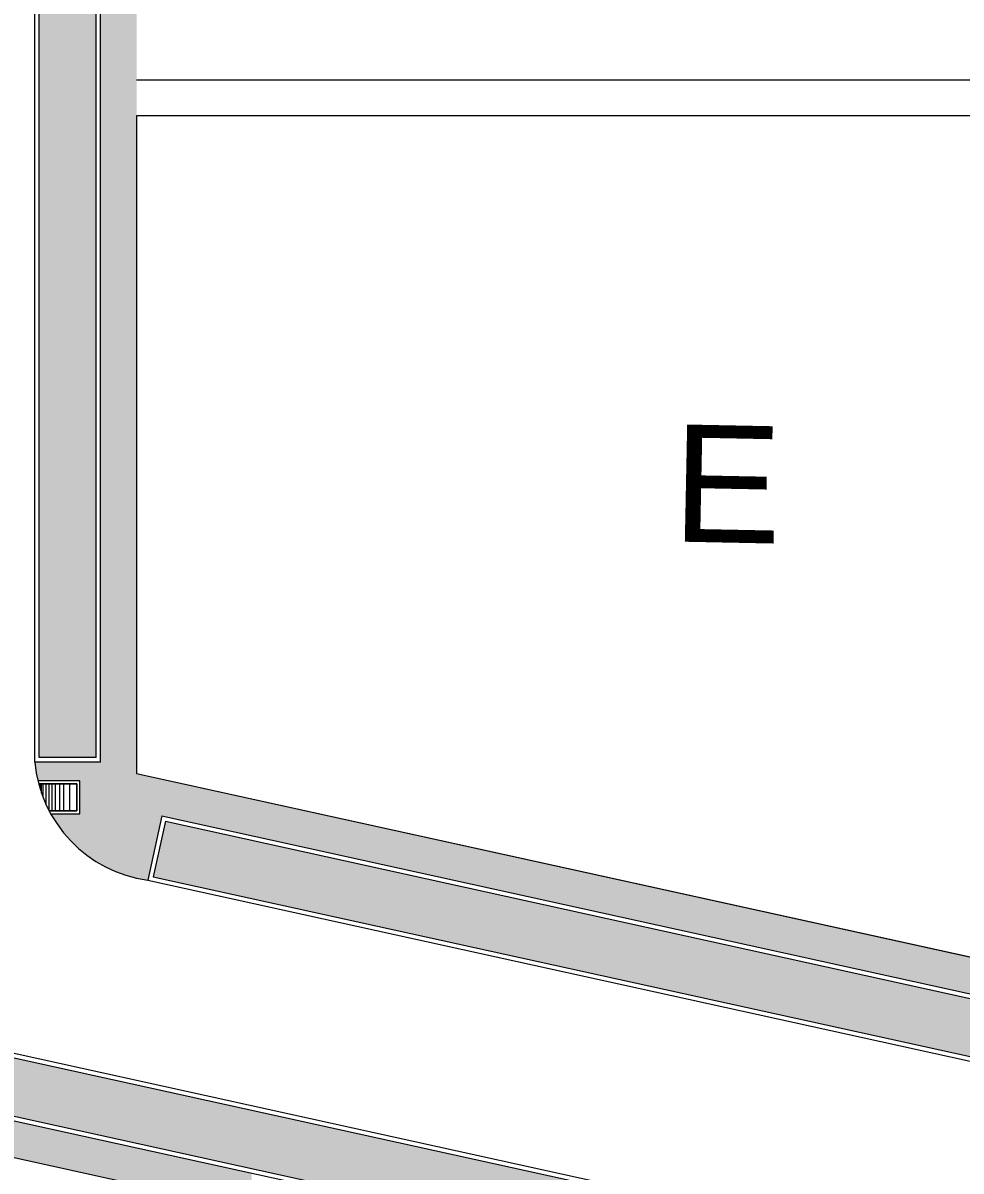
# Model space of a CAD drawing. Header units: metres. Extents: x 12093 to 20303, y 514 to 1412.
# Drawn here: x 19780.57 to 19811.89, y 752.17 to 790.51 of the extents above; entities that cross this region are included whole.
import ezdxf

# ---------------------------------------------------------------- set-up
doc = ezdxf.new("R2010")
doc.units = ezdxf.units.M
doc.linetypes.add('ACAD_ISO04W100', pattern=[30, 24, -3, 0, -3])
for name, color, linetype, lineweight in [('corte vias', 21, 'ACAD_ISO04W100', 50), ('escaleras', 23, 'Continuous', 0), ('grass', 64, 'Continuous', 13), ('MANZANAS-ORIGINALES', 147, 'Continuous', 9), ('SV', 6, 'Continuous', 13), ('VEREDAS', 251, 'Continuous', 18)]:
    doc.layers.add(name, color=color, linetype=linetype, lineweight=lineweight)
doc.layers.add('POLIG-PLANEAM', color=5, linetype='Continuous')
pattern_1 = [(50, (0, 0), (0.546554007, -0.047817257), [0.05715, -0.62865]), (355, (0, 0), (-0.105728478, 0.573169929), [0.04572, -0.50292]), (100.451, (0.04555, -0.004), (0.440827505, 0.525350063), [0.04857, -0.53427]), (46.1842, (0, 0.1524), (0.813237123, -0.126126984), [0.085725, -0.942975]), (96.6356, (0.0678, 0.1419), (0.712212703, 0.742276668), [0.072855, -0.801405]), (351.184, (0, 0.1524), (0.712213817, 0.742275354), [0.06858, -0.75438]), (21, (0.0762, 0.1143), (0.45484464, -0.306796556), [0.05715, -0.62865]), (326, (0.0762, 0.1143), (0.185406085, 0.552563898), [0.04572, -0.50292]), (71.4514, (0.1141, 0.08873), (0.640249472, 0.245768573), [0.04857, -0.53427]), (37.5, (0, 0), (0.0092658098, 0.2536651166), [0, -0.496824, 0, -0.51054, 0, -0.504825]), (7.5, (0, 0), (0.2004589875, 0.3005417245), [0, -0.291084, 0, -0.485394, 0, -0.192405]), (327.5, (-0.16993, 0), (0.4067717855, -0.017186232), [0, -0.1905, 0, -0.59436, 0, -0.78867]), (317.5, (-0.24613, 0), (0.444387544, 0.076279473), [0, -0.24765, 0, -0.394716, 0, -0.56007])]

msp = doc.modelspace()

# ---------------------------------------------------------------- hatches: boundary and pattern name
at = {"layer": 'grass'}
h = msp.add_hatch(dxfattribs=at)
h.set_pattern_fill('AR-CONC', color=256, scale=0.003, style=0)
h.set_pattern_definition(pattern_1)
h.paths.add_polyline_path([(19783.01, 788.603), (19783.01, 802.167), (19781.11, 801.13), (19781.11, 765.976), (19783.01, 765.976)])
h = msp.add_hatch(dxfattribs=at)
h.set_pattern_fill('AR-CONC', color=256, scale=0.003, style=0)
h.set_pattern_definition(pattern_1)
h.paths.add_polyline_path([(19785.322, 763.846), (19784.913, 761.99), (19822.667, 753.684), (19823.075, 755.539)])
h = msp.add_hatch(dxfattribs=at)
h.set_pattern_fill('AR-CONC', color=256, scale=0.004, style=0)
h.set_pattern_definition([(50, (0, 0), (0.728738676, -0.063756342), [0.0762, -0.8382]), (355, (0, 0), (-0.140971304, 0.764226572), [0.06096, -0.67056]), (100.451, (0.0607, -0.0053), (0.587770007, 0.700466751), [0.06476, -0.71236]), (46.1842, (0, 0.2032), (1.084316164, -0.16816931), [0.1143, -1.2573]), (96.6356, (0.0904, 0.1892), (0.94961694, 0.989702224), [0.09714, -1.06854]), (351.184, (0, 0.2032), (0.949618423, 0.98970047), [0.09144, -1.00584]), (21, (0.1016, 0.1524), (0.60645952, -0.409062074), [0.0762, -0.8382]), (326, (0.1016, 0.1524), (0.247208113, 0.736751864), [0.06096, -0.67056]), (71.4514, (0.15214, 0.1183), (0.853665963, 0.32769143), [0.06476, -0.71236]), (37.5, (0, 0), (0.012354413, 0.3382201555), [0, -0.662432, 0, -0.68072, 0, -0.6731]), (7.5, (0, 0), (0.26727865, 0.400722299), [0, -0.388112, 0, -0.647192, 0, -0.25654]), (327.5, (-0.22657, 0), (0.5423623807, -0.022914976), [0, -0.254, 0, -0.79248, 0, -1.05156]), (317.5, (-0.32817, 0), (0.592516726, 0.101705964), [0, -0.3302, 0, -0.526288, 0, -0.74676])])
h.paths.add_polyline_path([(19776.379, 756.803), (19776.251, 754.886), (19823.051, 744.589), (19823.46, 746.444)])
at = {"layer": 'VEREDAS', "lineweight": 20}
h = msp.add_hatch(dxfattribs=at)
h.set_pattern_fill('ANSI38', color=256, scale=0.02, style=0)
h.paths.add_polyline_path([(19784.36, 793.403), (19784.36, 802.903), (19783.16, 802.891), (19783.16, 788.603), (19783.16, 765.826), (19784.36, 765.44), (19784.36, 787.403)])
h = msp.add_hatch(dxfattribs=at)
h.set_pattern_fill('ANSI38', color=256, scale=0.02, style=0)
h.paths.add_polyline_path([(19784.36, 765.44), (19783.16, 765.826), (19780.96, 765.826, 0.036314), (19781.066, 765.195), (19782.467, 765.195), (19782.467, 764.095), (19781.498, 764.095, 0.234855), (19784.735, 761.876), (19785.207, 764.025), (19823.254, 755.654), (19824.36, 756.639)])
h = msp.add_hatch(dxfattribs=at)
h.set_pattern_fill('ANSI38', color=256, scale=0.02, style=0)
h.paths.add_polyline_path([(19748.727, 760.788, 0.000406), (19748.168, 760.877), (19747.932, 759.702, -0.00039), (19748.47, 759.616), (19788.231, 750.868), (19788.2, 752.103)])

# ---------------------------------------------------------------- linework, layer by layer
at = {"layer": 'corte vias', "lineweight": 20}
for p, q in [((19782.467, 765.195), (19781.066, 765.195)), ((19782.467, 764.095), (19782.467, 765.195)), ((19781.498, 764.095), (19782.467, 764.095))]:
    msp.add_line(p, q, dxfattribs=at)
at = {"layer": 'escaleras', "lineweight": 20}
for p, q in [((19784.36, 787.403), (19784.36, 765.44)), ((19824.36, 787.403), (19784.36, 787.403))]:
    msp.add_line(p, q, dxfattribs=at)
msp.add_lwpolyline([(19824.36, 787.403), (19784.36, 787.403), (19784.36, 765.44), (19824.36, 756.639)], close=True, dxfattribs=at)
at = {"layer": 'MANZANAS-ORIGINALES'}
for p, q in [((19780.96, 765.826), (19780.96, 834.503)), ((19781.11, 765.976), (19781.11, 832.953)), ((19783.01, 788.603), (19783.01, 832.953)), ((19783.16, 788.603), (19783.16, 833.103)), ((19783.01, 765.976), (19783.01, 788.603)), ((19783.16, 765.826), (19783.16, 788.603)), ((19783.16, 765.826), (19780.96, 765.826)), ((19783.01, 765.976), (19781.11, 765.976)), ((19782.367, 765.095), (19781.092, 765.095)), ((19781.137, 764.937), (19781.137, 765.095)), ((19781.167, 765.095), (19782.367, 765.095)), ((19781.187, 764.786), (19781.187, 765.095)), ((19781.237, 764.65), (19781.237, 765.095)), ((19781.337, 764.413), (19781.337, 765.095)), ((19781.437, 764.207), (19781.437, 765.095)), ((19781.537, 764.195), (19781.537, 765.095)), ((19781.657, 764.195), (19781.657, 765.095)), ((19781.797, 764.195), (19781.797, 765.095)), ((19781.937, 764.195), (19781.937, 765.095)), ((19782.127, 764.195), (19782.127, 765.095)), ((19782.367, 765.095), (19782.367, 764.195)), ((19782.367, 764.195), (19782.367, 765.095)), ((19782.367, 764.195), (19781.444, 764.195)), ((19781.444, 764.195), (19782.367, 764.195)), ((19785.207, 764.025), (19784.735, 761.876)), ((19785.322, 763.846), (19784.913, 761.99)), ((19785.207, 764.025), (19823.254, 755.654)), ((19785.322, 763.846), (19823.075, 755.539)), ((19749.172, 762.789), (19823.46, 746.444)), ((19749.2, 762.936), (19824.359, 746.4)), ((19784.735, 761.876), (19824.16, 753.202)), ((19784.913, 761.99), (19822.667, 753.684)), ((19748.727, 760.788), (19823.166, 744.41)), ((19748.76, 760.934), (19823.051, 744.589)), ((19748.47, 759.616), (19823.884, 743.023))]:
    msp.add_line(p, q, dxfattribs=at)
at = {"layer": 'MANZANAS-ORIGINALES', "lineweight": 20}
msp.add_line((19824.36, 788.603), (19784.359, 788.603), dxfattribs=at)
at = {"layer": 'MANZANAS-ORIGINALES'}
msp.add_arc((19785.348, 766.241), 4.408, 185.4098, 262.0021, dxfattribs=at)
at = {"layer": 'POLIG-PLANEAM', "lineweight": 20}
msp.add_line((19784.36, 765.44), (19824.36, 756.639), dxfattribs=at)

# ---------------------------------------------------------------- texts
at = {"layer": 'SV', "color": 4, "insert": (19802.298, 777.107), "char_height": 3.91569, "width": 38.14998, "attachment_point": 1, "rotation": 358.8603}
msp.add_mtext('{\\fSwis721 BT|b0|i0|c0|p34;E}', dxfattribs=at)

doc.saveas('drawing.dxf')
